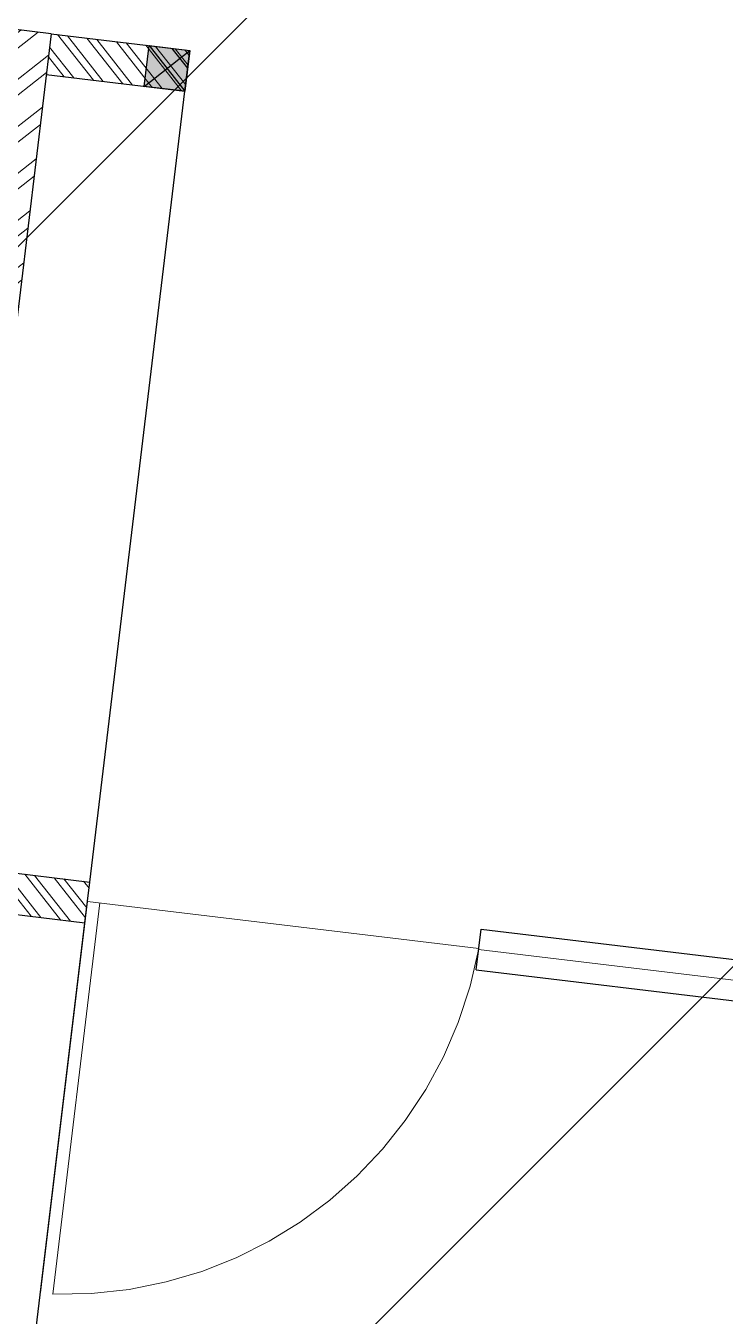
# Model space of a CAD drawing. Header units: metres. Extents: x 494 to 1845, y -666 to 1061.
# Drawn here: x 1753.9066 to 1753.9846, y 284.979 to 285.1229 of the extents above; entities that cross this region are included whole.
import ezdxf
from ezdxf.enums import TextEntityAlignment as Align

# ---------------------------------------------------------------- set-up
doc = ezdxf.new("R2010")
doc.units = ezdxf.units.M
doc.header["$MEASUREMENT"] = 0
doc.linetypes.add('141011 - Typical Flr Plans -1 - 1.5 & 1-2 BHK_ Kolshet Namrata1$0$HIDDEN', pattern=[0.375, 0.25, -0.125])
for name, color, linetype, lineweight in [('A-Wall Hatch', 8, 'Continuous', 9), ('VDA-HATCH', 8, 'Continuous', 9), ('VDA-WALL', 250, 'Continuous', 25), ('VDA-WINDOW', 5, 'Continuous', 9)]:
    doc.layers.add(name, color=color, linetype=linetype, lineweight=lineweight)
doc.layers.add('COLUMN', color=1, linetype='Continuous')
doc.layers.add('VDA-WALL BELOW', color=8, linetype='Continuous')
doc.styles.add('arial', font='arial.ttf', dxfattribs={"height": 0.3})
pattern_1 = [(45, (1152.758408798573, 282.9493043231583), (-0.1104854345604985, 0.1104854345604985), [])]

# ---------------------------------------------------------------- blocks, each defined once
blk = doc.blocks.new('6555kkm')
at = {"lineweight": 30}
h = blk.add_hatch(color=5, dxfattribs=at)
h.dxf.hatch_style = 1
h.paths.add_polyline_path([(1152.883408798573, 282.9493043231583), (1152.758408798573, 282.9493043231583), (1152.758408798573, 283.0743043231584), (1152.883408798573, 283.0743043231584)])
h = blk.add_hatch()
h.set_pattern_fill('ANSI31', color=5, scale=1.250000000001137)
h.set_pattern_definition(pattern_1)
h.paths.add_polyline_path([(1152.758408798573, 283.0743043231584), (1152.883408798573, 283.0743043231584), (1152.883408798573, 282.9493043231583), (1152.758408798573, 282.9493043231583)])
h = blk.add_hatch()
h.set_pattern_fill('ANSI31', color=5, scale=1.250000000001137)
h.set_pattern_definition(pattern_1)
h.paths.add_polyline_path([(1152.758408798573, 283.0743043231584), (1152.883408798573, 283.0743043231584), (1152.883408798573, 282.9493043231583), (1152.758408798573, 282.9493043231583)])
at = {"layer": 'COLUMN', "color": 5, "lineweight": 25}
for p, q in [((1152.758408798573, 282.9493043231583), (1152.883408798573, 283.0743043231584)), ((1152.883408798573, 282.9493043231583), (1152.758408798573, 283.0743043231584))]:
    blk.add_line(p, q, dxfattribs=at)
blk.add_lwpolyline([(1152.758408798573, 283.0743043231584), (1152.883408798573, 283.0743043231584), (1152.883408798573, 282.9493043231583), (1152.758408798573, 282.9493043231583)], close=True, dxfattribs=at)
blk = doc.blocks.new('zw$417C')
at = {"layer": 'COLUMN', "color": 8, "lineweight": 30}
blk.add_blockref('6555kkm', (-1102.821029583512, -272.7117100724104, 3.655861004117964e-06), dxfattribs=at)
blk = doc.blocks.new('SDFDSFD')
at = {"layer": 'A-Wall Hatch', "ltscale": 0.1}
h = blk.add_hatch(dxfattribs=at)
h.set_pattern_fill('ANSI32', color=256, scale=0.3, angle=270)
h.set_pattern_definition([(315, (-5.76940198055172, -2.326928868841492), (0.07954951288348662, 0.07954951288348659), []), (315, (-5.76940198055172, -2.379961877341486), (0.07954951288348662, 0.07954951288348659), [])])
h.paths.add_polyline_path([(-3.575000000000045, 2.575000000000045), (-5.244999999999891, 2.575000000000045), (-5.244999999999891, 5.250000000000057), (-1.349999999999909, 5.250000000000057), (-1.349999999999909, 5.375000000000057), (-6.8449999999998, 5.375000000000057), (-6.8449999999998, 5.250000000000057), (-5.369999999999891, 5.250000000000057), (-5.369999999999891, 4.050000000000068), (-5.7199999999998, 4.050000000000068), (-5.7199999999998, 3.925000000000068), (-5.369999999999891, 3.925000000000068), (-5.369999999999891, 2.575000000000045), (-5.7199999999998, 2.575000000000045), (-5.7199999999998, 2.450000000000045), (-3.575000000000045, 2.450000000000045)])
h.paths.add_polyline_path([(-7.7199999999998, -2.949999999999989), (-7.7199999999998, -0.8999999999999773), (-6.8449999999998, -0.8999999999999773), (-6.8449999999998, 4.050000000000068), (-6.7199999999998, 4.050000000000068), (-6.7199999999998, -0.8999999999999773), (-6.449999999999863, -0.8999999999999773), (-6.449999999999863, -1.024999999999977), (-7.5949999999998, -1.024999999999977), (-7.5949999999998, -2.949999999999989)])
h.paths.add_polyline_path([(-2.375, -0.8999999999999773), (-4.649999999999864, -0.8999999999999773), (-4.649999999999864, -4.5), (-4.524999999999864, -4.5), (-4.524999999999864, -1.024999999999977), (-2.375, -1.024999999999977)])
h.paths.add_polyline_path([(-0.974999999999909, 2.999860553396445), (-0.9809027286516994, 2.999860553396445), (-1.349999999999909, 3), (-1.349999999999909, 4.050000000000068), (-1.474999999999909, 4.050000000000068), (-1.474999999999909, 3), (-2.375, 3), (-2.375, 2.450000000000045), (-2.25, 2.450000000000045), (-2.25, 2.875), (-1.474999999999909, 2.875), (-1.474999999999909, 0), (-1.349999999999909, 0), (-1.349999999999909, 0.8000000000000114), (-0.625, 0.8000000000000114), (-0.625, 0.9250000000000114), (-1.349999999999909, 0.9250000000000114), (-1.349999999999909, 2.875), (-0.974999999999909, 2.875)])
h.paths.add_polyline_path([(2.674999999999955, 3), (1.024999999999864, 3), (1.024999999999864, 4.350000000000023), (1.974999999999909, 4.350000000000023), (1.974999999999909, 4.474860553396468), (0.8999999999998636, 4.475000000000023), (0.8999999999998636, 3), (-0.375, 3), (-0.375, 2.875), (2.674999999999955, 2.875)])
h.paths.add_polyline_path([(-0.625, -1.925000000000011), (-1.349999999999909, -1.925000000000011), (-1.349999999999909, -1.024999999999977), (-0.900000000000091, -1.024999999999977), (-0.900000000000091, -0.8999999999999773), (-1.474999999999909, -0.8999999999999773), (-1.474999999999909, -4.5), (-0.974999999999909, -4.5), (-0.974999999999909, -4.375139446603555), (-0.9809027286516994, -4.375139446603555), (-1.349999999999909, -4.375), (-1.349999999999909, -2.050000003470643), (-0.625, -2.050000000000011)])
h.paths.add_polyline_path([(3.549999999999955, 4.475000000000023), (2.574999999999818, 4.475000000000023), (2.574999999999818, 4.350000000000023), (3.424999999999955, 4.350000000000023), (3.424999999999955, 3), (3.549999999999955, 3)])
h.paths.add_polyline_path([(0.125, -1.925000000000011), (0, -1.925000000000011), (0, -4.375), (-0.375, -4.375), (-0.375, -4.5), (0.125, -4.5)])
h.paths.add_polyline_path([(0.125, 2.875), (0, 2.875), (0, 0), (0.125, 0)])
h.paths.add_polyline_path([(4.875, 3), (3.549999999999955, 3), (3.549999999999955, 2.875), (4.875, 2.875)])
h.paths.add_polyline_path([(3.549999999999955, 3), (3.424999999999955, 3), (3.424999999999955, 2.875), (3.549999999999955, 2.875)])
h.paths.add_polyline_path([(3.549999999999955, 0.112500000000017), (3.424999999999955, 0.1125000000000171), (3.424999999999955, -0.8999999999999773), (0, -0.8999999999999773), (0, -1.024999999999977), (3.424999999999955, -1.024999999999977), (3.424999999999955, -4.5), (3.549999999999955, -4.5), (3.549999999999955, -1.024999999999977), (4.875, -1.024999999999977), (4.875, -0.8999999999999773), (3.549999999999955, -0.8999999999999773)])
h.paths.add_polyline_path([(3.424999999999955, 1.912500000000017), (3.549999999999955, 1.912500000000017), (3.549999999999955, 2.875), (3.424999999999955, 2.875)])
at = {"layer": 'VDA-WALL'}
for q in [(-6.8449999999998, 5.250000000000057), (-1.349999999999909, 5.375000000000057)]:
    blk.add_line((-6.8449999999998, 5.375000000000057), q, dxfattribs=at)
blk = doc.blocks.new('zw$2126')
at = {"layer": 'VDA-HATCH'}
h = blk.add_hatch(dxfattribs=at)
h.set_pattern_fill('ANSI32', color=256, scale=0.17)
h.set_pattern_definition([(45, (-1375.869545427578, -268.338946378217), (-0.04507805730064241, 0.04507805730064241), []), (45, (-1375.839493389429, -268.338946378217), (-0.04507805730064241, 0.04507805730064241), [])])
h.paths.add_polyline_path([(75.79768394758003, 14.34327337265387), (75.79653084894449, 14.4691394898789), (56.96329349353323, 12.06633766877695), (26.24767419176169, 12.06633766877695), (26.24767419176169, 11.94133766877695), (56.97123524663425, 11.94133766877695)])
h.paths.add_polyline_path([(38.49767419176192, 1.541337668776919), (38.49767419176192, 1.666337668776919), (39.37267419176192, 1.666337668776919), (39.37267419176192, 5.09133766877693), (39.43517419153159, 5.09133766877693), (39.49767419176192, 5.09133766877693), (39.49767419176192, 1.666337668776919), (40.09767419176205, 1.666337668776919), (40.09767419176205, 1.541337668776919)])
h.paths.add_polyline_path([(44.4226741917621, 1.541337668558526), (44.4226741917621, 1.666337668558526), (45.02267419176201, 1.666337668776919), (45.02267419176201, 5.09133766877693), (45.14767419176201, 5.09133766877693), (45.14767419176201, 1.666337668776919), (45.74767419176214, 1.666337668776919), (45.74767419176214, 1.541337668776919)])
h.paths.add_polyline_path([(41.59767419176183, 1.541337668776919), (41.59767419176183, 1.666337668776919), (42.19767419176196, 1.666337668776862), (42.19767419176196, 5.091337668776873), (42.32267419176196, 5.091337668776873), (42.32267419176196, 1.666337668776862), (42.9226741917621, 1.666337668558526), (42.9226741917621, 1.541337668558526)])
h.paths.add_polyline_path([(47.24767419176214, 1.541337668776919), (47.24767419176214, 1.666337668776919), (47.84767419176205, 1.666337668776919), (47.84767419176205, 5.09133766877693), (47.97267419176205, 5.09133766877693), (47.97267419176205, 1.541337668776919)])
h.paths.add_polyline_path([(80.8676920203659, 10.85393191532688), (80.86768786850348, 10.94143191952537), (81.59268786850339, 10.94143191952537), (81.59268786850339, 10.81643191952537), (80.99269202036544, 10.81643190713527), (80.99269485388504, 9.61642595332006), (80.8676920203659, 9.616425658026628)])
h.paths.add_polyline_path([(78.06128576923379, 14.75808382505409), (79.0159361344954, 14.87988102820509), (79.18958904477654, 14.90203619575209), (79.21610965882087, 14.9054197765206), (80.06967332741192, 15.01432003081914), (80.08549297652826, 14.890325116805), (78.07710541835036, 14.63408891103796)])
h.paths.add_polyline_path([(83.392685323769, 15.43827949946592), (83.517685323769, 15.43827949946723), (83.517685323769, 10.51643155573822), (83.392685323769, 10.51643155573822)])
h.paths.add_polyline_path([(81.85520008938488, 15.24212297697932), (81.87101973850122, 15.11812806296535), (83.392685323769, 15.31226679601525), (83.39268522095995, 15.43828001596324)])
h.paths.add_polyline_path([(61.07267419176196, 1.041337668667779), (61.07267419176196, 4.066337668776953), (61.19767419176196, 4.066337668776953), (61.19767419176196, 1.041337668667779)])
h.paths.add_polyline_path([(60.92267419176187, 4.96633766877693), (60.92267419176187, 5.09133766877693), (63.57267365890198, 5.09133766877693), (63.57267365890198, 4.96633766877693)])
h.paths.add_polyline_path([(63.57267419178629, 2.791359240642976), (63.69767419178629, 2.791359240642976), (63.69767419176173, 0.6413376687769414), (63.57267419176173, 0.6413376687769414)])
h.paths.add_polyline_path([(82.34268786850339, 10.81643191952537), (82.34268786850339, 10.94143191952537), (83.392685323769, 10.94143191962087), (83.392685323769, 10.81643191962087)])
h.paths.add_polyline_path([(62.54767419176187, 2.516337668667802), (63.57267419178356, 2.516337668667802), (63.57267419176173, 2.641337668667802), (62.54767419176187, 2.641337668667802)])
h.paths.add_polyline_path([(47.84767419176205, 0.6413376687769414), (47.84767419176205, 0.7663376687769414), (48.60392419176219, 0.7663376687769414), (48.60392419176219, 0.6413376687769414)])
h.paths.add_polyline_path([(50.10392419176219, 0.6413376687769414), (50.10392419176219, 0.7663376687769414), (51.36642419176223, 0.7663376687769414), (51.36642419176223, 0.6413376687769414)])
h.paths.add_polyline_path([(47.84767419176205, 1.541337668776919), (47.84767419176205, 0.7663376687769414), (47.97267419176205, 0.7663376687769414), (47.97267419176205, 1.541337668776919)])
h.paths.add_polyline_path([(60.32267419176219, 2.066337668667757), (61.07267419176196, 2.066337668667757), (61.07267419176196, 2.191337668667757), (60.32267419176219, 2.191337668667757)])
h.paths.add_polyline_path([(75.79768394758003, 14.46928660571723), (75.79768394758003, 14.34327337265381), (76.29157865637671, 14.40628596488307), (76.27575900726083, 14.53028087889385)])
h.paths.add_polyline_path([(62.54767419176187, 1.041337668667779), (62.54767419176051, 1.766337668667802), (62.67267419176051, 1.766337668667802), (62.67267419176187, 1.041337668667779)])
h.paths.add_polyline_path([(60.47267419176228, 3.689167634069008), (61.07267419176196, 3.689167634069008), (61.07267419176196, 3.814167634069008), (60.47267419176228, 3.814167634069008)])
h.paths.add_polyline_path([(60.62267419176192, 1.041337668667779), (60.62267419176192, 1.166337668667779), (61.07267419176196, 1.166337668667779), (61.07267419176173, 1.041337668667779)])
h.paths.add_polyline_path([(59.57267419176196, 1.041337668667779), (59.57267419176219, 1.166337668667779), (60.02267419176201, 1.166337668667779), (60.02267419176201, 1.041337668667779)])
h.paths.add_polyline_path([(73.12267929290101, 10.51642106420189), (73.24767929290101, 10.51642123088789), (73.24767929290101, 10.94143162438894), (73.12267929290101, 10.94143162438894), (73.12267929290101, 10.5164212230988)])
h.paths.add_polyline_path([(75.67268394758003, 10.51642122309875), (75.67268394758003, 10.94143162438888), (75.79768394758003, 10.94143162438888), (75.79768394758003, 10.51642123088783)])
h.paths.add_polyline_path([(78.4926802106122, 10.51642168741932), (78.4926802106122, 10.94143191890851), (78.6176802106122, 10.94143191890851), (78.6176802106122, 10.51642140599137), (78.4926760587498, 10.5164213988192)])
h.paths.add_polyline_path([(62.54767419176187, 1.041337668667779), (62.17267419176187, 1.041337668667779), (62.17267419176187, 1.166337668667779), (62.54767419176187, 1.166337668667779)])
h.paths.add_polyline_path([(61.19767419176196, 1.041337668667779), (61.19767419176196, 1.166337668667779), (61.57267419176196, 1.166337668667779), (61.57267419176196, 1.041337668667779)])
h.paths.add_polyline_path([(83.392685323769, 9.616431624463985), (83.517685323769, 9.616431919628155), (83.517685323769, 9.9164315557382), (83.392685323769, 9.9164315557382)])
h.paths.add_polyline_path([(62.67267419176187, 1.041337668667779), (62.67267419176187, 1.166337668667779), (62.82267419176173, 1.166337668667779), (62.82267419176173, 1.041337668667779)])
h.paths.add_polyline_path([(63.57267419176151, 1.041337668667779), (63.42267419176164, 1.041337668667779), (63.42267419176164, 1.166337668667779), (63.57267419176196, 1.166337668667779)])
h.paths.add_polyline_path([(52.86642419176223, 0.7663376687769414), (52.86642419176223, 0.6413376687769414), (59.57267419176196, 0.6413376687769414), (59.57267419176196, 5.09133766877693), (54.82267419176424, 5.09133766868257), (54.82267419176424, 4.96633766868257), (59.44767419176173, 4.96633766877693), (59.44767419176196, 0.7663376687769414), (53.62267419176237, 0.7663376687769414), (53.62267419176237, 5.09133766877693), (53.49767419176237, 5.09133766877693), (53.49767419176237, 0.7663376687769414)])
h.paths.add_polyline_path([(26.24767419176192, 1.666337668776919), (26.73000382016835, 1.666337668776919), (26.73000382016835, 1.541337668776919), (26.24767419176192, 1.541337668776919)])
h.paths.add_polyline_path([(27.93000382016817, 1.541337668776919), (27.93000382016817, 1.666337668776919), (31.17267419176187, 1.666337668776919), (31.17267419176187, 1.541337668776919)])
h.paths.add_polyline_path([(32.37267419176169, 1.666337668776919), (35.61534456335517, 1.666337668776919), (35.61534456335517, 1.541337668776919), (32.37267419176169, 1.541337668776919)])
h.paths.add_polyline_path([(37.17267419176187, 5.09133766877693), (37.29767419176187, 5.09133766877693), (37.29767419176187, 1.541337668776919), (36.81534456335521, 1.541337668776919), (36.81534456335521, 1.666337668776919), (37.17267419176187, 1.666337668776919)])
at = {"layer": 'VDA-WALL'}
for p, q in [((75.79768394758003, 12.14143162438887), (75.67268394758003, 12.14143162438887)), ((75.79768394758003, 12.14143162438887), (75.67268394758003, 12.14143162438887)), ((73.12268020883425, 10.51642106419109), (73.12268020883425, 10.94143146548123)), ((73.24768020883425, 10.94143146548123), (73.12268020883425, 10.94143146548123)), ((73.24768020883425, 10.51642107198018), (73.24768020883425, 10.94143146548123)), ((75.67268394758003, 10.51642122309875), (75.67268394758003, 10.94143162438888)), ((75.79768394758003, 10.94143162438888), (75.67268394758003, 10.94143162438888)), ((75.79768394758003, 10.51642123088783), (75.79768394758003, 10.94143162438888))]:
    blk.add_line(p, q, dxfattribs=at)
at = {"layer": 'VDA-WALL BELOW'}
for p, q in [((75.79768394758003, 12.14143162438887), (75.79768394758003, 14.45014914855386)), ((75.67268394758003, 12.14143162438887), (75.67268394758003, 14.32732549168168)), ((75.67268394758003, 10.94143162438888), (73.24768020883425, 10.94143146548123)), ((78.4926760587498, 10.94143162438888), (75.79768394758003, 10.94143162438888))]:
    blk.add_line(p, q, dxfattribs=at)
at = {"layer": 'VDA-WINDOW'}
for p, q in [((75.73518394758003, 14.33529943216706), (75.73518394758003, 12.14143162438887)), ((75.73241532452948, 10.94143162438894), (75.73241532452948, 12.1414316243908)), ((75.73241532452948, 10.97940346701915), (76.93241532452657, 10.97940346701915)), ((76.93241532452657, 10.94143162438894), (75.73241532452948, 10.94143162438894))]:
    blk.add_line(p, q, dxfattribs=at)
at = {"layer": 'VDA-WINDOW', "linetype": '141011 - Typical Flr Plans -1 - 1.5 & 1-2 BHK_ Kolshet Namrata1$0$HIDDEN'}
blk.add_arc((75.65482040298366, 10.86068070998925), 1.283099324522083, 5.309064267217474, 86.53294504609792, dxfattribs=at)
blk.add_blockref('SDFDSFD', (79.96768020883496, 5.14142106419115))
at = {"layer": 'COLUMN', "color": 6, "lineweight": 30}
blk.add_blockref('zw$417C', (23.18530099380655, 0.5788404130989875), dxfattribs=at)
at = {"layer": 'COLUMN', "style": 'arial'}
blk.add_attdef('SA2', text='', height=0.2, dxfattribs=at).set_placement((23.5857722090484, 1.822347833846607), align=Align.CENTER)
blk = doc.blocks.new('zw$2024')
at = {"layer": 'COLUMN', "color": 2, "lineweight": 30, "xscale": 0.040454025344065, "yscale": 0.040454025344065, "zscale": 0.040454025344065, "rotation": 263.1416268303429}
blk.add_blockref('zw$2126', (0.4407994604573449, 7.510580479510105), dxfattribs=at)
blk = doc.blocks.new('DAFASDFDFA')
h = blk.add_hatch()
h.set_pattern_fill('ANSI31', color=8)
h.set_pattern_definition([(45, (-5.136796944825846, 44.36925538582364), (-0.08838834764831845, 0.08838834764831845), [])])
h.paths.add_polyline_path([(-5.136796944825846, 47.76988869920024), (-3.653442929462472, 47.76988869920024), (-3.653442929462472, 44.36925538582364), (-5.136796944825846, 44.36925538582364)])
at = {"color": 3}
blk.add_blockref('zw$2024', (-4.913074283928836, 40.33837650708267), dxfattribs=at)

msp = doc.modelspace()

# ---------------------------------------------------------------- block references
at = {"layer": 'VDA-WALL', "xscale": 0.9052046613064094, "yscale": 0.9052046613064094, "zscale": 0.9052046613064094}
msp.add_blockref('DAFASDFDFA', (1757.895177180679, 244.5134115555693), dxfattribs=at)

doc.saveas('drawing.dxf')
